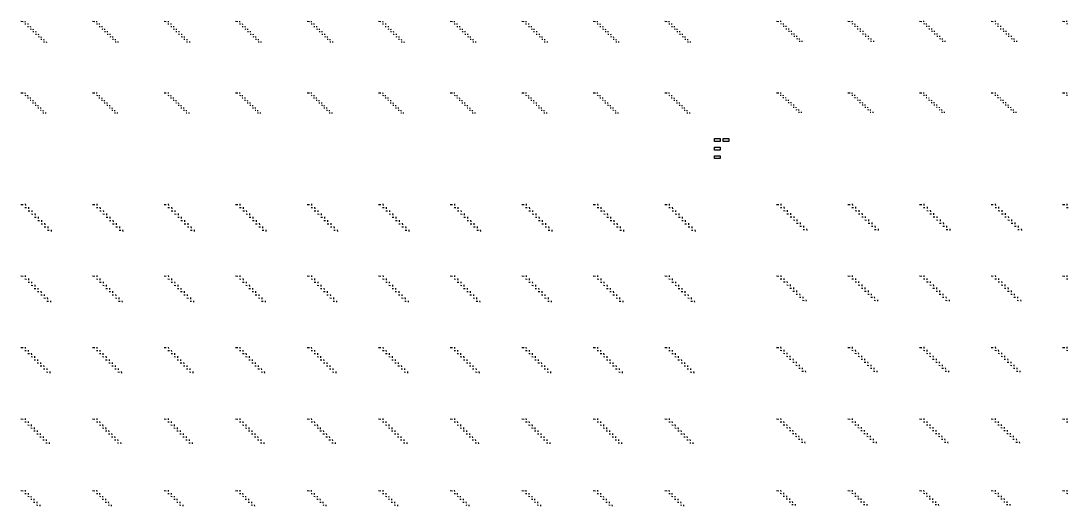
# Model space of a CAD drawing. Extents: x 0 to 300000, y 0 to 300000.
# Drawn here: x 76020 to 149205, y 150020 to 183925 of the extents above; entities that cross this region are included whole.
import ezdxf

# ---------------------------------------------------------------- set-up
doc = ezdxf.new("R2010")
doc.units = 0
doc.header["$MEASUREMENT"] = 0
doc.layers.get('0').update_dxf_attribs({"linetype": 'CONTINUOUS'})

msp = doc.modelspace()

# ---------------------------------------------------------------- linework, layer by layer
at = {"color": 7}
for p, q in [((76020, 183905), (76180, 183895)), ((76295, 183725), (76365, 183720)), ((76300, 183915), (76305, 183845)), ((76490, 183735), (76495, 183665)), ((81020, 183905), (81180, 183895)), ((81295, 183725), (81365, 183720)), ((81300, 183915), (81305, 183845)), ((81490, 183735), (81495, 183665)), ((86020, 183905), (86180, 183895)), ((86295, 183725), (86365, 183720)), ((86300, 183915), (86305, 183845)), ((86490, 183735), (86495, 183665)), ((91020, 183905), (91180, 183895)), ((91295, 183725), (91365, 183720)), ((91300, 183915), (91305, 183845)), ((91490, 183735), (91495, 183665)), ((96020, 183905), (96180, 183895)), ((96295, 183725), (96365, 183720)), ((96300, 183915), (96305, 183845)), ((96490, 183735), (96495, 183665)), ((101020, 183905), (101180, 183895)), ((101295, 183725), (101365, 183720)), ((101300, 183915), (101305, 183845)), ((101490, 183735), (101495, 183665)), ((106020, 183905), (106180, 183895)), ((106295, 183725), (106365, 183720)), ((106300, 183915), (106305, 183845)), ((106490, 183735), (106495, 183665)), ((111020, 183905), (111180, 183895)), ((111295, 183725), (111365, 183720)), ((111300, 183915), (111305, 183845)), ((111490, 183735), (111495, 183665)), ((116020, 183905), (116180, 183895)), ((116295, 183725), (116365, 183720)), ((116300, 183915), (116305, 183845)), ((116490, 183735), (116495, 183665)), ((121020, 183905), (121180, 183895)), ((121295, 183725), (121365, 183720)), ((121300, 183915), (121305, 183845)), ((121490, 183735), (121495, 183665)), ((128820, 183905), (128980, 183895)), ((129100, 183925), (129105, 183855)), ((129100, 183735), (129165, 183730)), ((129290, 183750), (129295, 183680)), ((133820, 183905), (133980, 183895)), ((134100, 183925), (134105, 183855)), ((134100, 183735), (134165, 183730)), ((134290, 183750), (134295, 183680)), ((138820, 183905), (138980, 183895)), ((139100, 183925), (139105, 183855)), ((139100, 183735), (139165, 183730)), ((139290, 183750), (139295, 183680)), ((143820, 183905), (143980, 183895)), ((144100, 183925), (144105, 183855)), ((144100, 183735), (144165, 183730)), ((144290, 183750), (144295, 183680)), ((148820, 183905), (148980, 183895)), ((149100, 183925), (149105, 183855)), ((149100, 183735), (149165, 183730)), ((76485, 183545), (76555, 183540)), ((76670, 183365), (76740, 183360)), ((76675, 183555), (76680, 183490)), ((76855, 183185), (76925, 183185)), ((76860, 183380), (76865, 183310)), ((77040, 183010), (77110, 183005)), ((77045, 183200), (77050, 183130)), ((77235, 183020), (77240, 182950)), ((81485, 183545), (81555, 183540)), ((81670, 183365), (81740, 183360)), ((81675, 183555), (81680, 183490)), ((81855, 183185), (81925, 183185)), ((81860, 183380), (81865, 183310)), ((82040, 183010), (82110, 183005)), ((82045, 183200), (82050, 183130)), ((82235, 183020), (82240, 182950)), ((86485, 183545), (86555, 183540)), ((86670, 183365), (86740, 183360)), ((86675, 183555), (86680, 183490)), ((86855, 183185), (86925, 183185)), ((86860, 183380), (86865, 183310)), ((87040, 183010), (87110, 183005)), ((87045, 183200), (87050, 183130)), ((87235, 183020), (87240, 182950)), ((91485, 183545), (91555, 183540)), ((91670, 183365), (91740, 183360)), ((91675, 183555), (91680, 183490)), ((91855, 183185), (91925, 183185)), ((91860, 183380), (91865, 183310)), ((92040, 183010), (92110, 183005)), ((92045, 183200), (92050, 183130)), ((92235, 183020), (92240, 182950)), ((96485, 183545), (96555, 183540)), ((96670, 183365), (96740, 183360)), ((96675, 183555), (96680, 183490)), ((96855, 183185), (96925, 183185)), ((96860, 183380), (96865, 183310)), ((97040, 183010), (97110, 183005)), ((97045, 183200), (97050, 183130)), ((97235, 183020), (97240, 182950)), ((101485, 183545), (101555, 183540)), ((101670, 183365), (101740, 183360)), ((101675, 183555), (101680, 183490)), ((101855, 183185), (101925, 183185)), ((101860, 183380), (101865, 183310)), ((102040, 183010), (102110, 183005)), ((102045, 183200), (102050, 183130)), ((102235, 183020), (102240, 182950)), ((106485, 183545), (106555, 183540)), ((106670, 183365), (106740, 183360)), ((106675, 183555), (106680, 183490)), ((106855, 183185), (106925, 183185)), ((106860, 183380), (106865, 183310)), ((107040, 183010), (107110, 183005)), ((107045, 183200), (107050, 183130)), ((107235, 183020), (107240, 182950)), ((111485, 183545), (111555, 183540)), ((111670, 183365), (111740, 183360)), ((111675, 183555), (111680, 183490)), ((111855, 183185), (111925, 183185)), ((111860, 183380), (111865, 183310)), ((112040, 183010), (112110, 183005)), ((112045, 183200), (112050, 183130)), ((112235, 183020), (112240, 182950)), ((116485, 183545), (116555, 183540)), ((116670, 183365), (116740, 183360)), ((116675, 183555), (116680, 183490)), ((116855, 183185), (116925, 183185)), ((116860, 183380), (116865, 183310)), ((117040, 183010), (117110, 183005)), ((117045, 183200), (117050, 183130)), ((117235, 183020), (117240, 182950)), ((121485, 183545), (121555, 183540)), ((121670, 183365), (121740, 183360)), ((121675, 183555), (121680, 183490)), ((121855, 183185), (121925, 183185)), ((121860, 183380), (121865, 183310)), ((122040, 183010), (122110, 183005)), ((122045, 183200), (122050, 183130)), ((122235, 183020), (122240, 182950)), ((129285, 183560), (129355, 183555)), ((129470, 183385), (129540, 183380)), ((129475, 183575), (129480, 183505)), ((129660, 183210), (129730, 183205)), ((129665, 183400), (129670, 183330)), ((129845, 183035), (129915, 183030)), ((129850, 183225), (129855, 183155)), ((130035, 183055), (130040, 182985)), ((134285, 183560), (134355, 183555)), ((134470, 183385), (134540, 183380)), ((134475, 183575), (134480, 183505)), ((134660, 183210), (134730, 183205)), ((134665, 183400), (134670, 183330)), ((134845, 183035), (134915, 183030)), ((134850, 183225), (134855, 183155)), ((135035, 183055), (135040, 182985)), ((139285, 183560), (139355, 183555)), ((139470, 183385), (139540, 183380)), ((139475, 183575), (139480, 183505)), ((139660, 183210), (139730, 183205)), ((139665, 183400), (139670, 183330)), ((139845, 183035), (139915, 183030)), ((139850, 183225), (139855, 183155)), ((140035, 183055), (140040, 182985)), ((144285, 183560), (144355, 183555)), ((144470, 183385), (144540, 183380)), ((144475, 183575), (144480, 183505)), ((144660, 183210), (144730, 183205)), ((144665, 183400), (144670, 183330)), ((144845, 183035), (144915, 183030)), ((144850, 183225), (144855, 183155)), ((145035, 183055), (145040, 182985)), ((77230, 182830), (77300, 182825)), ((77415, 182650), (77485, 182645)), ((77420, 182840), (77425, 182770)), ((77600, 182470), (77670, 182465)), ((77605, 182660), (77610, 182590)), ((77790, 182480), (77795, 182410)), ((82230, 182830), (82300, 182825)), ((82415, 182650), (82485, 182645)), ((82420, 182840), (82425, 182770)), ((82600, 182470), (82670, 182465)), ((82605, 182660), (82610, 182590)), ((82790, 182480), (82795, 182410)), ((87230, 182830), (87300, 182825)), ((87415, 182650), (87485, 182645)), ((87420, 182840), (87425, 182770)), ((87600, 182470), (87670, 182465)), ((87605, 182660), (87610, 182590)), ((87790, 182480), (87795, 182410)), ((92230, 182830), (92300, 182825)), ((92415, 182650), (92485, 182645)), ((92420, 182840), (92425, 182770)), ((92600, 182470), (92670, 182465)), ((92605, 182660), (92610, 182590)), ((92790, 182480), (92795, 182410)), ((97230, 182830), (97300, 182825)), ((97415, 182650), (97485, 182645)), ((97420, 182840), (97425, 182770)), ((97600, 182470), (97670, 182465)), ((97605, 182660), (97610, 182590)), ((97790, 182480), (97795, 182410)), ((102230, 182830), (102300, 182825)), ((102415, 182650), (102485, 182645)), ((102420, 182840), (102425, 182770)), ((102600, 182470), (102670, 182465)), ((102605, 182660), (102610, 182590)), ((102790, 182480), (102795, 182410)), ((107230, 182830), (107300, 182825)), ((107415, 182650), (107485, 182645)), ((107420, 182840), (107425, 182770)), ((107600, 182470), (107670, 182465)), ((107605, 182660), (107610, 182590)), ((107790, 182480), (107795, 182410)), ((112230, 182830), (112300, 182825)), ((112415, 182650), (112485, 182645)), ((112420, 182840), (112425, 182770)), ((112600, 182470), (112670, 182465)), ((112605, 182660), (112610, 182590)), ((112790, 182480), (112795, 182410)), ((117230, 182830), (117300, 182825)), ((117415, 182650), (117485, 182645)), ((117420, 182840), (117425, 182770)), ((117600, 182470), (117670, 182465)), ((117605, 182660), (117610, 182590)), ((117790, 182480), (117795, 182410)), ((122230, 182830), (122300, 182825)), ((122415, 182650), (122485, 182645)), ((122420, 182840), (122425, 182770)), ((122600, 182470), (122670, 182465)), ((122605, 182660), (122610, 182590)), ((122790, 182480), (122795, 182410)), ((130030, 182865), (130100, 182860)), ((130220, 182690), (130290, 182685)), ((130225, 182880), (130230, 182810)), ((130405, 182515), (130475, 182510)), ((130410, 182705), (130415, 182635)), ((130600, 182530), (130600, 182460)), ((135030, 182865), (135100, 182860)), ((135220, 182690), (135290, 182685)), ((135225, 182880), (135230, 182810)), ((135405, 182515), (135475, 182510)), ((135410, 182705), (135415, 182635)), ((135600, 182530), (135600, 182460)), ((140030, 182865), (140100, 182860)), ((140220, 182690), (140290, 182685)), ((140225, 182880), (140230, 182810)), ((140405, 182515), (140475, 182510)), ((140410, 182705), (140415, 182635)), ((140600, 182530), (140600, 182460)), ((145030, 182865), (145100, 182860)), ((145220, 182690), (145290, 182685)), ((145225, 182880), (145230, 182810)), ((145405, 182515), (145475, 182510)), ((145410, 182705), (145415, 182635)), ((145600, 182530), (145600, 182460)), ((76020, 178905), (76180, 178895)), ((76295, 178730), (76360, 178725)), ((76300, 178915), (76305, 178850)), ((76480, 178740), (76485, 178675)), ((81020, 178905), (81180, 178895)), ((81295, 178730), (81360, 178725)), ((81300, 178915), (81305, 178850)), ((81480, 178740), (81485, 178675)), ((86020, 178905), (86180, 178895)), ((86295, 178730), (86360, 178725)), ((86300, 178915), (86305, 178850)), ((86480, 178740), (86485, 178675)), ((91020, 178905), (91180, 178895)), ((91295, 178730), (91360, 178725)), ((91300, 178915), (91305, 178850)), ((91480, 178740), (91485, 178675)), ((96020, 178905), (96180, 178895)), ((96295, 178730), (96360, 178725)), ((96300, 178915), (96305, 178850)), ((96480, 178740), (96485, 178675)), ((101020, 178905), (101180, 178895)), ((101295, 178730), (101360, 178725)), ((101300, 178915), (101305, 178850)), ((101480, 178740), (101485, 178675)), ((106020, 178905), (106180, 178895)), ((106295, 178730), (106360, 178725)), ((106300, 178915), (106305, 178850)), ((106480, 178740), (106485, 178675)), ((111020, 178905), (111180, 178895)), ((111295, 178730), (111360, 178725)), ((111300, 178915), (111305, 178850)), ((111480, 178740), (111485, 178675)), ((116020, 178905), (116180, 178895)), ((116295, 178730), (116360, 178725)), ((116300, 178915), (116305, 178850)), ((116480, 178740), (116485, 178675)), ((121020, 178905), (121180, 178895)), ((121295, 178730), (121360, 178725)), ((121300, 178915), (121305, 178850)), ((121480, 178740), (121485, 178675)), ((128820, 178905), (128980, 178895)), ((129095, 178740), (129160, 178735)), ((129100, 178920), (129105, 178855)), ((129280, 178755), (129285, 178690)), ((129460, 178585), (129465, 178520)), ((133820, 178905), (133980, 178895)), ((134095, 178740), (134160, 178735)), ((134100, 178920), (134105, 178855)), ((134280, 178755), (134285, 178690)), ((134460, 178585), (134465, 178520)), ((138820, 178905), (138980, 178895)), ((139095, 178740), (139160, 178735)), ((139100, 178920), (139105, 178855)), ((139280, 178755), (139285, 178690)), ((139460, 178585), (139465, 178520)), ((143820, 178905), (143980, 178895)), ((144095, 178740), (144160, 178735)), ((144100, 178920), (144105, 178855)), ((144280, 178755), (144285, 178690)), ((144460, 178585), (144465, 178520)), ((148820, 178905), (148980, 178895)), ((149095, 178740), (149160, 178735)), ((149100, 178920), (149105, 178855)), ((76475, 178560), (76540, 178555)), ((76655, 178385), (76720, 178380)), ((76660, 178565), (76665, 178500)), ((76835, 178210), (76900, 178205)), ((76840, 178390), (76845, 178325)), ((77020, 178220), (77025, 178155)), ((77020, 178035), (77085, 178030)), ((77200, 178045), (77205, 177980)), ((77200, 177860), (77265, 177855)), ((77380, 177870), (77385, 177805)), ((81475, 178560), (81540, 178555)), ((81655, 178385), (81720, 178380)), ((81660, 178565), (81665, 178500)), ((81835, 178210), (81900, 178205)), ((81840, 178390), (81845, 178325)), ((82020, 178220), (82025, 178155)), ((82020, 178035), (82085, 178030)), ((82200, 178045), (82205, 177980)), ((82200, 177860), (82265, 177855)), ((82380, 177870), (82385, 177805)), ((86475, 178560), (86540, 178555)), ((86655, 178385), (86720, 178380)), ((86660, 178565), (86665, 178500)), ((86835, 178210), (86900, 178205)), ((86840, 178390), (86845, 178325)), ((87020, 178220), (87025, 178155)), ((87020, 178035), (87085, 178030)), ((87200, 178045), (87205, 177980)), ((87200, 177860), (87265, 177855)), ((87380, 177870), (87385, 177805)), ((91475, 178560), (91540, 178555)), ((91655, 178385), (91720, 178380)), ((91660, 178565), (91665, 178500)), ((91835, 178210), (91900, 178205)), ((91840, 178390), (91845, 178325)), ((92020, 178220), (92025, 178155)), ((92020, 178035), (92085, 178030)), ((92200, 178045), (92205, 177980)), ((92200, 177860), (92265, 177855)), ((92380, 177870), (92385, 177805)), ((96475, 178560), (96540, 178555)), ((96655, 178385), (96720, 178380)), ((96660, 178565), (96665, 178500)), ((96835, 178210), (96900, 178205)), ((96840, 178390), (96845, 178325)), ((97020, 178220), (97025, 178155)), ((97020, 178035), (97085, 178030)), ((97200, 178045), (97205, 177980)), ((97200, 177860), (97265, 177855)), ((97380, 177870), (97385, 177805)), ((101475, 178560), (101540, 178555)), ((101655, 178385), (101720, 178380)), ((101660, 178565), (101665, 178500)), ((101835, 178210), (101900, 178205)), ((101840, 178390), (101845, 178325)), ((102020, 178220), (102025, 178155)), ((102020, 178035), (102085, 178030)), ((102200, 178045), (102205, 177980)), ((102200, 177860), (102265, 177855)), ((102380, 177870), (102385, 177805)), ((106475, 178560), (106540, 178555)), ((106655, 178385), (106720, 178380)), ((106660, 178565), (106665, 178500)), ((106835, 178210), (106900, 178205)), ((106840, 178390), (106845, 178325)), ((107020, 178220), (107025, 178155)), ((107020, 178035), (107085, 178030)), ((107200, 178045), (107205, 177980)), ((107200, 177860), (107265, 177855)), ((107380, 177870), (107385, 177805)), ((111475, 178560), (111540, 178555)), ((111655, 178385), (111720, 178380)), ((111660, 178565), (111665, 178500)), ((111835, 178210), (111900, 178205)), ((111840, 178390), (111845, 178325)), ((112020, 178220), (112025, 178155)), ((112020, 178035), (112085, 178030)), ((112200, 178045), (112205, 177980)), ((112200, 177860), (112265, 177855)), ((112380, 177870), (112385, 177805)), ((116475, 178560), (116540, 178555)), ((116655, 178385), (116720, 178380)), ((116660, 178565), (116665, 178500)), ((116835, 178210), (116900, 178205)), ((116840, 178390), (116845, 178325)), ((117020, 178220), (117025, 178155)), ((117020, 178035), (117085, 178030)), ((117200, 178045), (117205, 177980)), ((117200, 177860), (117265, 177855)), ((117380, 177870), (117385, 177805)), ((121475, 178560), (121540, 178555)), ((121655, 178385), (121720, 178380)), ((121660, 178565), (121665, 178500)), ((121835, 178210), (121900, 178205)), ((121840, 178390), (121845, 178325)), ((122020, 178220), (122025, 178155)), ((122020, 178035), (122085, 178030)), ((122200, 178045), (122205, 177980)), ((122200, 177860), (122265, 177855)), ((122380, 177870), (122385, 177805)), ((129280, 178570), (129345, 178565)), ((129460, 178400), (129525, 178395)), ((129640, 178230), (129705, 178230)), ((129645, 178415), (129650, 178350)), ((129820, 178065), (129885, 178060)), ((129825, 178245), (129830, 178180)), ((130000, 177895), (130065, 177890)), ((130005, 178080), (130010, 178015)), ((130185, 177910), (130190, 177845)), ((134280, 178570), (134345, 178565)), ((134460, 178400), (134525, 178395)), ((134640, 178230), (134705, 178230)), ((134645, 178415), (134650, 178350)), ((134820, 178065), (134885, 178060)), ((134825, 178245), (134830, 178180)), ((135000, 177895), (135065, 177890)), ((135005, 178080), (135010, 178015)), ((135185, 177910), (135190, 177845)), ((139280, 178570), (139345, 178565)), ((139460, 178400), (139525, 178395)), ((139640, 178230), (139705, 178230)), ((139645, 178415), (139650, 178350)), ((139820, 178065), (139885, 178060)), ((139825, 178245), (139830, 178180)), ((140000, 177895), (140065, 177890)), ((140005, 178080), (140010, 178015)), ((140185, 177910), (140190, 177845)), ((144280, 178570), (144345, 178565)), ((144460, 178400), (144525, 178395)), ((144640, 178230), (144705, 178230)), ((144645, 178415), (144650, 178350)), ((144820, 178065), (144885, 178060)), ((144825, 178245), (144830, 178180)), ((145000, 177895), (145065, 177890)), ((145005, 178080), (145010, 178015)), ((145185, 177910), (145190, 177845)), ((77380, 177685), (77445, 177680)), ((77560, 177695), (77565, 177630)), ((77560, 177510), (77625, 177510)), ((77745, 177520), (77745, 177455)), ((82380, 177685), (82445, 177680)), ((82560, 177695), (82565, 177630)), ((82560, 177510), (82625, 177510)), ((82745, 177520), (82745, 177455)), ((87380, 177685), (87445, 177680)), ((87560, 177695), (87565, 177630)), ((87560, 177510), (87625, 177510)), ((87745, 177520), (87745, 177455)), ((92380, 177685), (92445, 177680)), ((92560, 177695), (92565, 177630)), ((92560, 177510), (92625, 177510)), ((92745, 177520), (92745, 177455)), ((97380, 177685), (97445, 177680)), ((97560, 177695), (97565, 177630)), ((97560, 177510), (97625, 177510)), ((97745, 177520), (97745, 177455)), ((102380, 177685), (102445, 177680)), ((102560, 177695), (102565, 177630)), ((102560, 177510), (102625, 177510)), ((102745, 177520), (102745, 177455)), ((107380, 177685), (107445, 177680)), ((107560, 177695), (107565, 177630)), ((107560, 177510), (107625, 177510)), ((107745, 177520), (107745, 177455)), ((112380, 177685), (112445, 177680)), ((112560, 177695), (112565, 177630)), ((112560, 177510), (112625, 177510)), ((112745, 177520), (112745, 177455)), ((117380, 177685), (117445, 177680)), ((117560, 177695), (117565, 177630)), ((117560, 177510), (117625, 177510)), ((117745, 177520), (117745, 177455)), ((122380, 177685), (122445, 177680)), ((122560, 177695), (122565, 177630)), ((122560, 177510), (122625, 177510)), ((122745, 177520), (122745, 177455)), ((130185, 177725), (130250, 177720)), ((130365, 177740), (130370, 177675)), ((130365, 177555), (130430, 177555)), ((130550, 177570), (130555, 177505)), ((135185, 177725), (135250, 177720)), ((135365, 177740), (135370, 177675)), ((135365, 177555), (135430, 177555)), ((135550, 177570), (135555, 177505)), ((140185, 177725), (140250, 177720)), ((140365, 177740), (140370, 177675)), ((140365, 177555), (140430, 177555)), ((140550, 177570), (140555, 177505)), ((145185, 177725), (145250, 177720)), ((145365, 177740), (145370, 177675)), ((145365, 177555), (145430, 177555)), ((145550, 177570), (145555, 177505)), ((76020, 171105), (76180, 171095)), ((76295, 170885), (76405, 170880)), ((76320, 171135), (76330, 171025)), ((76525, 170660), (76635, 170655)), ((76545, 170910), (76555, 170800)), ((76770, 170685), (76780, 170575)), ((81020, 171105), (81180, 171095)), ((81295, 170885), (81405, 170880)), ((81320, 171135), (81330, 171025)), ((81525, 170660), (81635, 170655)), ((81545, 170910), (81555, 170800)), ((81770, 170685), (81780, 170575)), ((86020, 171105), (86180, 171095)), ((86295, 170885), (86405, 170880)), ((86320, 171135), (86330, 171025)), ((86525, 170660), (86635, 170655)), ((86545, 170910), (86555, 170800)), ((86770, 170685), (86780, 170575)), ((91020, 171105), (91180, 171095)), ((91295, 170885), (91405, 170880)), ((91320, 171135), (91330, 171025)), ((91525, 170660), (91635, 170655)), ((91545, 170910), (91555, 170800)), ((91770, 170685), (91780, 170575)), ((96020, 171105), (96180, 171095)), ((96295, 170885), (96405, 170880)), ((96320, 171135), (96330, 171025)), ((96525, 170660), (96635, 170655)), ((96545, 170910), (96555, 170800)), ((96770, 170685), (96780, 170575)), ((101020, 171105), (101180, 171095)), ((101295, 170885), (101405, 170880)), ((101320, 171135), (101330, 171025)), ((101525, 170660), (101635, 170655)), ((101545, 170910), (101555, 170800)), ((101770, 170685), (101780, 170575)), ((106020, 171105), (106180, 171095)), ((106295, 170885), (106405, 170880)), ((106320, 171135), (106330, 171025)), ((106525, 170660), (106635, 170655)), ((106545, 170910), (106555, 170800)), ((106770, 170685), (106780, 170575)), ((111020, 171105), (111180, 171095)), ((111295, 170885), (111405, 170880)), ((111320, 171135), (111330, 171025)), ((111525, 170660), (111635, 170655)), ((111545, 170910), (111555, 170800)), ((111770, 170685), (111780, 170575)), ((116020, 171105), (116180, 171095)), ((116295, 170885), (116405, 170880)), ((116320, 171135), (116330, 171025)), ((116525, 170660), (116635, 170655)), ((116545, 170910), (116555, 170800)), ((116770, 170685), (116780, 170575)), ((121020, 171105), (121180, 171095)), ((121295, 170885), (121405, 170880)), ((121320, 171135), (121330, 171025)), ((121525, 170660), (121635, 170655)), ((121545, 170910), (121555, 170800)), ((121770, 170685), (121780, 170575)), ((128820, 171105), (128980, 171095)), ((129100, 170895), (129205, 170885)), ((129120, 171145), (129130, 171035)), ((129325, 170675), (129435, 170665)), ((129350, 170925), (129355, 170815)), ((129575, 170705), (129580, 170595)), ((133820, 171105), (133980, 171095)), ((134100, 170895), (134205, 170885)), ((134120, 171145), (134130, 171035)), ((134325, 170675), (134435, 170665)), ((134350, 170925), (134355, 170815)), ((134575, 170705), (134580, 170595)), ((138820, 171105), (138980, 171095)), ((139100, 170895), (139205, 170885)), ((139120, 171145), (139130, 171035)), ((139325, 170675), (139435, 170665)), ((139350, 170925), (139355, 170815)), ((139575, 170705), (139580, 170595)), ((143820, 171105), (143980, 171095)), ((144100, 170895), (144205, 170885)), ((144120, 171145), (144130, 171035)), ((144325, 170675), (144435, 170665)), ((144350, 170925), (144355, 170815)), ((144575, 170705), (144580, 170595)), ((148820, 171105), (148980, 171095)), ((149100, 170895), (149205, 170885)), ((149120, 171145), (149130, 171035)), ((76750, 170435), (76860, 170425)), ((76975, 170210), (77085, 170200)), ((77000, 170460), (77005, 170350)), ((77200, 169985), (77310, 169975)), ((77225, 170230), (77230, 170120)), ((77450, 170005), (77455, 169895)), ((81750, 170435), (81860, 170425)), ((81975, 170210), (82085, 170200)), ((82000, 170460), (82005, 170350)), ((82200, 169985), (82310, 169975)), ((82225, 170230), (82230, 170120)), ((82450, 170005), (82455, 169895)), ((86750, 170435), (86860, 170425)), ((86975, 170210), (87085, 170200)), ((87000, 170460), (87005, 170350)), ((87200, 169985), (87310, 169975)), ((87225, 170230), (87230, 170120)), ((87450, 170005), (87455, 169895)), ((91750, 170435), (91860, 170425)), ((91975, 170210), (92085, 170200)), ((92000, 170460), (92005, 170350)), ((92200, 169985), (92310, 169975)), ((92225, 170230), (92230, 170120)), ((92450, 170005), (92455, 169895)), ((96750, 170435), (96860, 170425)), ((96975, 170210), (97085, 170200)), ((97000, 170460), (97005, 170350)), ((97200, 169985), (97310, 169975)), ((97225, 170230), (97230, 170120)), ((97450, 170005), (97455, 169895)), ((101750, 170435), (101860, 170425)), ((101975, 170210), (102085, 170200)), ((102000, 170460), (102005, 170350)), ((102200, 169985), (102310, 169975)), ((102225, 170230), (102230, 170120)), ((102450, 170005), (102455, 169895)), ((106750, 170435), (106860, 170425)), ((106975, 170210), (107085, 170200)), ((107000, 170460), (107005, 170350)), ((107200, 169985), (107310, 169975)), ((107225, 170230), (107230, 170120)), ((107450, 170005), (107455, 169895)), ((111750, 170435), (111860, 170425)), ((111975, 170210), (112085, 170200)), ((112000, 170460), (112005, 170350)), ((112200, 169985), (112310, 169975)), ((112225, 170230), (112230, 170120)), ((112450, 170005), (112455, 169895)), ((116750, 170435), (116860, 170425)), ((116975, 170210), (117085, 170200)), ((117000, 170460), (117005, 170350)), ((117200, 169985), (117310, 169975)), ((117225, 170230), (117230, 170120)), ((117450, 170005), (117455, 169895)), ((121750, 170435), (121860, 170425)), ((121975, 170210), (122085, 170200)), ((122000, 170460), (122005, 170350)), ((122200, 169985), (122310, 169975)), ((122225, 170230), (122230, 170120)), ((122450, 170005), (122455, 169895)), ((129550, 170455), (129660, 170450)), ((129780, 170235), (129890, 170230)), ((129800, 170485), (129810, 170375)), ((130005, 170020), (130115, 170010)), ((130030, 170265), (130035, 170160)), ((130230, 169800), (130340, 169790)), ((130255, 170050), (130260, 169940)), ((130480, 169830), (130490, 169720)), ((134550, 170455), (134660, 170450)), ((134780, 170235), (134890, 170230)), ((134800, 170485), (134810, 170375)), ((135005, 170020), (135115, 170010)), ((135030, 170265), (135035, 170160)), ((135230, 169800), (135340, 169790)), ((135255, 170050), (135260, 169940)), ((135480, 169830), (135490, 169720)), ((139550, 170455), (139660, 170450)), ((139780, 170235), (139890, 170230)), ((139800, 170485), (139810, 170375)), ((140005, 170020), (140115, 170010)), ((140030, 170265), (140035, 170160)), ((140230, 169800), (140340, 169790)), ((140255, 170050), (140260, 169940)), ((140480, 169830), (140490, 169720)), ((144550, 170455), (144660, 170450)), ((144780, 170235), (144890, 170230)), ((144800, 170485), (144810, 170375)), ((145005, 170020), (145115, 170010)), ((145030, 170265), (145035, 170160)), ((145230, 169800), (145340, 169790)), ((145255, 170050), (145260, 169940)), ((145480, 169830), (145490, 169720)), ((77425, 169755), (77535, 169750)), ((77650, 169530), (77760, 169525)), ((77675, 169780), (77685, 169670)), ((77880, 169305), (77990, 169295)), ((77900, 169555), (77910, 169445)), ((78125, 169330), (78135, 169220)), ((82425, 169755), (82535, 169750)), ((82650, 169530), (82760, 169525)), ((82675, 169780), (82685, 169670)), ((82880, 169305), (82990, 169295)), ((82900, 169555), (82910, 169445)), ((83125, 169330), (83135, 169220)), ((87425, 169755), (87535, 169750)), ((87650, 169530), (87760, 169525)), ((87675, 169780), (87685, 169670)), ((87880, 169305), (87990, 169295)), ((87900, 169555), (87910, 169445)), ((88125, 169330), (88135, 169220)), ((92425, 169755), (92535, 169750)), ((92650, 169530), (92760, 169525)), ((92675, 169780), (92685, 169670)), ((92880, 169305), (92990, 169295)), ((92900, 169555), (92910, 169445)), ((93125, 169330), (93135, 169220)), ((97425, 169755), (97535, 169750)), ((97650, 169530), (97760, 169525)), ((97675, 169780), (97685, 169670)), ((97880, 169305), (97990, 169295)), ((97900, 169555), (97910, 169445)), ((98125, 169330), (98135, 169220)), ((102425, 169755), (102535, 169750)), ((102650, 169530), (102760, 169525)), ((102675, 169780), (102685, 169670)), ((102880, 169305), (102990, 169295)), ((102900, 169555), (102910, 169445)), ((103125, 169330), (103135, 169220)), ((107425, 169755), (107535, 169750)), ((107650, 169530), (107760, 169525)), ((107675, 169780), (107685, 169670)), ((107880, 169305), (107990, 169295)), ((107900, 169555), (107910, 169445)), ((108125, 169330), (108135, 169220)), ((112425, 169755), (112535, 169750)), ((112650, 169530), (112760, 169525)), ((112675, 169780), (112685, 169670)), ((112880, 169305), (112990, 169295)), ((112900, 169555), (112910, 169445)), ((113125, 169330), (113135, 169220)), ((117425, 169755), (117535, 169750)), ((117650, 169530), (117760, 169525)), ((117675, 169780), (117685, 169670)), ((117880, 169305), (117990, 169295)), ((117900, 169555), (117910, 169445)), ((118125, 169330), (118135, 169220)), ((122425, 169755), (122535, 169750)), ((122650, 169530), (122760, 169525)), ((122675, 169780), (122685, 169670)), ((122880, 169305), (122990, 169295)), ((122900, 169555), (122910, 169445)), ((123125, 169330), (123135, 169220)), ((130460, 169580), (130570, 169575)), ((130685, 169360), (130795, 169355)), ((130710, 169610), (130715, 169500)), ((130935, 169390), (130940, 169280)), ((135460, 169580), (135570, 169575)), ((135685, 169360), (135795, 169355)), ((135710, 169610), (135715, 169500)), ((135935, 169390), (135940, 169280)), ((140460, 169580), (140570, 169575)), ((140685, 169360), (140795, 169355)), ((140710, 169610), (140715, 169500)), ((140935, 169390), (140940, 169280)), ((145460, 169580), (145570, 169575)), ((145685, 169360), (145795, 169355)), ((145710, 169610), (145715, 169500)), ((145935, 169390), (145940, 169280)), ((76320, 166135), (76325, 166030)), ((81320, 166135), (81325, 166030)), ((86320, 166135), (86325, 166030)), ((91320, 166135), (91325, 166030)), ((96320, 166135), (96325, 166030)), ((101320, 166135), (101325, 166030)), ((106320, 166135), (106325, 166030)), ((111320, 166135), (111325, 166030)), ((116320, 166135), (116325, 166030)), ((121320, 166135), (121325, 166030)), ((129120, 166140), (129125, 166035)), ((134120, 166140), (134125, 166035)), ((139120, 166140), (139125, 166035)), ((144120, 166140), (144125, 166035)), ((149120, 166140), (149125, 166035)), ((76020, 166105), (76180, 166095)), ((76295, 165890), (76400, 165885)), ((76515, 165670), (76620, 165665)), ((76540, 165915), (76545, 165810)), ((76735, 165450), (76840, 165445)), ((76760, 165690), (76765, 165590)), ((76980, 165470), (76985, 165370)), ((81020, 166105), (81180, 166095)), ((81295, 165890), (81400, 165885)), ((81515, 165670), (81620, 165665)), ((81540, 165915), (81545, 165810)), ((81735, 165450), (81840, 165445)), ((81760, 165690), (81765, 165590)), ((81980, 165470), (81985, 165370)), ((86020, 166105), (86180, 166095)), ((86295, 165890), (86400, 165885)), ((86515, 165670), (86620, 165665)), ((86540, 165915), (86545, 165810)), ((86735, 165450), (86840, 165445)), ((86760, 165690), (86765, 165590)), ((86980, 165470), (86985, 165370)), ((91020, 166105), (91180, 166095)), ((91295, 165890), (91400, 165885)), ((91515, 165670), (91620, 165665)), ((91540, 165915), (91545, 165810)), ((91735, 165450), (91840, 165445)), ((91760, 165690), (91765, 165590)), ((91980, 165470), (91985, 165370)), ((96020, 166105), (96180, 166095)), ((96295, 165890), (96400, 165885)), ((96515, 165670), (96620, 165665)), ((96540, 165915), (96545, 165810)), ((96735, 165450), (96840, 165445)), ((96760, 165690), (96765, 165590)), ((96980, 165470), (96985, 165370)), ((101020, 166105), (101180, 166095)), ((101295, 165890), (101400, 165885)), ((101515, 165670), (101620, 165665)), ((101540, 165915), (101545, 165810)), ((101735, 165450), (101840, 165445)), ((101760, 165690), (101765, 165590)), ((101980, 165470), (101985, 165370)), ((106020, 166105), (106180, 166095)), ((106295, 165890), (106400, 165885)), ((106515, 165670), (106620, 165665)), ((106540, 165915), (106545, 165810)), ((106735, 165450), (106840, 165445)), ((106760, 165690), (106765, 165590)), ((106980, 165470), (106985, 165370)), ((111020, 166105), (111180, 166095)), ((111295, 165890), (111400, 165885)), ((111515, 165670), (111620, 165665)), ((111540, 165915), (111545, 165810)), ((111735, 165450), (111840, 165445)), ((111760, 165690), (111765, 165590)), ((111980, 165470), (111985, 165370)), ((116020, 166105), (116180, 166095)), ((116295, 165890), (116400, 165885)), ((116515, 165670), (116620, 165665)), ((116540, 165915), (116545, 165810)), ((116735, 165450), (116840, 165445)), ((116760, 165690), (116765, 165590)), ((116980, 165470), (116985, 165370)), ((121020, 166105), (121180, 166095)), ((121295, 165890), (121400, 165885)), ((121515, 165670), (121620, 165665)), ((121540, 165915), (121545, 165810)), ((121735, 165450), (121840, 165445)), ((121760, 165690), (121765, 165590)), ((121980, 165470), (121985, 165370)), ((128820, 166105), (128980, 166095)), ((129095, 165900), (129200, 165890)), ((129320, 165685), (129425, 165680)), ((129340, 165925), (129345, 165820)), ((129540, 165470), (129645, 165465)), ((129560, 165715), (129570, 165610)), ((129780, 165500), (129790, 165395)), ((133820, 166105), (133980, 166095)), ((134095, 165900), (134200, 165890)), ((134320, 165685), (134425, 165680)), ((134340, 165925), (134345, 165820)), ((134540, 165470), (134645, 165465)), ((134560, 165715), (134570, 165610)), ((134780, 165500), (134790, 165395)), ((138820, 166105), (138980, 166095)), ((139095, 165900), (139200, 165890)), ((139320, 165685), (139425, 165680)), ((139340, 165925), (139345, 165820)), ((139540, 165470), (139645, 165465)), ((139560, 165715), (139570, 165610)), ((139780, 165500), (139790, 165395)), ((143820, 166105), (143980, 166095)), ((144095, 165900), (144200, 165890)), ((144320, 165685), (144425, 165680)), ((144340, 165925), (144345, 165820)), ((144540, 165470), (144645, 165465)), ((144560, 165715), (144570, 165610)), ((144780, 165500), (144790, 165395)), ((148820, 166105), (148980, 166095)), ((149095, 165900), (149200, 165890)), ((76955, 165230), (77060, 165225)), ((77175, 165010), (77280, 165005)), ((77200, 165250), (77205, 165145)), ((77400, 164790), (77500, 164785)), ((77420, 165030), (77425, 164925)), ((77640, 164810), (77645, 164705)), ((81955, 165230), (82060, 165225)), ((82175, 165010), (82280, 165005)), ((82200, 165250), (82205, 165145)), ((82400, 164790), (82500, 164785)), ((82420, 165030), (82425, 164925)), ((82640, 164810), (82645, 164705)), ((86955, 165230), (87060, 165225)), ((87175, 165010), (87280, 165005)), ((87200, 165250), (87205, 165145)), ((87400, 164790), (87500, 164785)), ((87420, 165030), (87425, 164925)), ((87640, 164810), (87645, 164705)), ((91955, 165230), (92060, 165225)), ((92175, 165010), (92280, 165005)), ((92200, 165250), (92205, 165145)), ((92400, 164790), (92500, 164785)), ((92420, 165030), (92425, 164925)), ((92640, 164810), (92645, 164705)), ((96955, 165230), (97060, 165225)), ((97175, 165010), (97280, 165005)), ((97200, 165250), (97205, 165145)), ((97400, 164790), (97500, 164785)), ((97420, 165030), (97425, 164925)), ((97640, 164810), (97645, 164705)), ((101955, 165230), (102060, 165225)), ((102175, 165010), (102280, 165005)), ((102200, 165250), (102205, 165145)), ((102400, 164790), (102500, 164785)), ((102420, 165030), (102425, 164925)), ((102640, 164810), (102645, 164705)), ((106955, 165230), (107060, 165225)), ((107175, 165010), (107280, 165005)), ((107200, 165250), (107205, 165145)), ((107400, 164790), (107500, 164785)), ((107420, 165030), (107425, 164925)), ((107640, 164810), (107645, 164705)), ((111955, 165230), (112060, 165225)), ((112175, 165010), (112280, 165005)), ((112200, 165250), (112205, 165145)), ((112400, 164790), (112500, 164785)), ((112420, 165030), (112425, 164925)), ((112640, 164810), (112645, 164705)), ((116955, 165230), (117060, 165225)), ((117175, 165010), (117280, 165005)), ((117200, 165250), (117205, 165145)), ((117400, 164790), (117500, 164785)), ((117420, 165030), (117425, 164925)), ((117640, 164810), (117645, 164705)), ((121955, 165230), (122060, 165225)), ((122175, 165010), (122280, 165005)), ((122200, 165250), (122205, 165145)), ((122400, 164790), (122500, 164785)), ((122420, 165030), (122425, 164925)), ((122640, 164810), (122645, 164705)), ((129760, 165260), (129865, 165250)), ((129980, 165045), (130085, 165040)), ((130005, 165285), (130010, 165180)), ((130200, 164830), (130305, 164825)), ((130225, 165075), (130230, 164970)), ((130445, 164860), (130450, 164755)), ((134760, 165260), (134865, 165250)), ((134980, 165045), (135085, 165040)), ((135005, 165285), (135010, 165180)), ((135200, 164830), (135305, 164825)), ((135225, 165075), (135230, 164970)), ((135445, 164860), (135450, 164755)), ((139760, 165260), (139865, 165250)), ((139980, 165045), (140085, 165040)), ((140005, 165285), (140010, 165180)), ((140200, 164830), (140305, 164825)), ((140225, 165075), (140230, 164970)), ((140445, 164860), (140450, 164755)), ((144760, 165260), (144865, 165250)), ((144980, 165045), (145085, 165040)), ((145005, 165285), (145010, 165180)), ((145200, 164830), (145305, 164825)), ((145225, 165075), (145230, 164970)), ((145445, 164860), (145450, 164755)), ((77620, 164570), (77725, 164560)), ((77840, 164350), (77945, 164340)), ((77860, 164590), (77865, 164485)), ((78080, 164370), (78085, 164265)), ((82620, 164570), (82725, 164560)), ((82840, 164350), (82945, 164340)), ((82860, 164590), (82865, 164485)), ((83080, 164370), (83085, 164265)), ((87620, 164570), (87725, 164560)), ((87840, 164350), (87945, 164340)), ((87860, 164590), (87865, 164485)), ((88080, 164370), (88085, 164265)), ((92620, 164570), (92725, 164560)), ((92840, 164350), (92945, 164340)), ((92860, 164590), (92865, 164485)), ((93080, 164370), (93085, 164265)), ((97620, 164570), (97725, 164560)), ((97840, 164350), (97945, 164340)), ((97860, 164590), (97865, 164485)), ((98080, 164370), (98085, 164265)), ((102620, 164570), (102725, 164560)), ((102840, 164350), (102945, 164340)), ((102860, 164590), (102865, 164485)), ((103080, 164370), (103085, 164265)), ((107620, 164570), (107725, 164560)), ((107840, 164350), (107945, 164340)), ((107860, 164590), (107865, 164485)), ((108080, 164370), (108085, 164265)), ((112620, 164570), (112725, 164560)), ((112840, 164350), (112945, 164340)), ((112860, 164590), (112865, 164485)), ((113080, 164370), (113085, 164265)), ((117620, 164570), (117725, 164560)), ((117840, 164350), (117945, 164340)), ((117860, 164590), (117865, 164485)), ((118080, 164370), (118085, 164265)), ((122620, 164570), (122725, 164560)), ((122840, 164350), (122945, 164340)), ((122860, 164590), (122865, 164485)), ((123080, 164370), (123085, 164265)), ((130425, 164620), (130530, 164610)), ((130645, 164405), (130750, 164395)), ((130665, 164645), (130675, 164540)), ((130885, 164435), (130895, 164330)), ((135425, 164620), (135530, 164610)), ((135645, 164405), (135750, 164395)), ((135665, 164645), (135675, 164540)), ((135885, 164435), (135895, 164330)), ((140425, 164620), (140530, 164610)), ((140645, 164405), (140750, 164395)), ((140665, 164645), (140675, 164540)), ((140885, 164435), (140895, 164330)), ((145425, 164620), (145530, 164610)), ((145645, 164405), (145750, 164395)), ((145665, 164645), (145675, 164540)), ((145885, 164435), (145895, 164330)), ((76020, 161105), (76180, 161095)), ((76315, 161130), (76325, 161030)), ((81020, 161105), (81180, 161095)), ((81315, 161130), (81325, 161030)), ((86020, 161105), (86180, 161095)), ((86315, 161130), (86325, 161030)), ((91020, 161105), (91180, 161095)), ((91315, 161130), (91325, 161030)), ((96020, 161105), (96180, 161095)), ((96315, 161130), (96325, 161030)), ((101020, 161105), (101180, 161095)), ((101315, 161130), (101325, 161030)), ((106020, 161105), (106180, 161095)), ((106315, 161130), (106325, 161030)), ((111020, 161105), (111180, 161095)), ((111315, 161130), (111325, 161030)), ((116020, 161105), (116180, 161095)), ((116315, 161130), (116325, 161030)), ((121020, 161105), (121180, 161095)), ((121315, 161130), (121325, 161030)), ((128820, 161105), (128980, 161095)), ((129115, 161140), (129125, 161040)), ((133820, 161105), (133980, 161095)), ((134115, 161140), (134125, 161040)), ((138820, 161105), (138980, 161095)), ((139115, 161140), (139125, 161040)), ((143820, 161105), (143980, 161095)), ((144115, 161140), (144125, 161040)), ((148820, 161105), (148980, 161095)), ((149115, 161140), (149125, 161040)), ((76295, 160895), (76395, 160890)), ((76510, 160680), (76610, 160675)), ((76530, 160915), (76535, 160815)), ((76725, 160465), (76825, 160460)), ((76745, 160700), (76750, 160600)), ((76960, 160485), (76965, 160385)), ((81295, 160895), (81395, 160890)), ((81510, 160680), (81610, 160675)), ((81530, 160915), (81535, 160815)), ((81725, 160465), (81825, 160460)), ((81745, 160700), (81750, 160600)), ((81960, 160485), (81965, 160385)), ((86295, 160895), (86395, 160890)), ((86510, 160680), (86610, 160675)), ((86530, 160915), (86535, 160815)), ((86725, 160465), (86825, 160460)), ((86745, 160700), (86750, 160600)), ((86960, 160485), (86965, 160385)), ((91295, 160895), (91395, 160890)), ((91510, 160680), (91610, 160675)), ((91530, 160915), (91535, 160815)), ((91725, 160465), (91825, 160460)), ((91745, 160700), (91750, 160600)), ((91960, 160485), (91965, 160385)), ((96295, 160895), (96395, 160890)), ((96510, 160680), (96610, 160675)), ((96530, 160915), (96535, 160815)), ((96725, 160465), (96825, 160460)), ((96745, 160700), (96750, 160600)), ((96960, 160485), (96965, 160385)), ((101295, 160895), (101395, 160890)), ((101510, 160680), (101610, 160675)), ((101530, 160915), (101535, 160815)), ((101725, 160465), (101825, 160460)), ((101745, 160700), (101750, 160600)), ((101960, 160485), (101965, 160385)), ((106295, 160895), (106395, 160890)), ((106510, 160680), (106610, 160675)), ((106530, 160915), (106535, 160815)), ((106725, 160465), (106825, 160460)), ((106745, 160700), (106750, 160600)), ((106960, 160485), (106965, 160385)), ((111295, 160895), (111395, 160890)), ((111510, 160680), (111610, 160675)), ((111530, 160915), (111535, 160815)), ((111725, 160465), (111825, 160460)), ((111745, 160700), (111750, 160600)), ((111960, 160485), (111965, 160385)), ((116295, 160895), (116395, 160890)), ((116510, 160680), (116610, 160675)), ((116530, 160915), (116535, 160815)), ((116725, 160465), (116825, 160460)), ((116745, 160700), (116750, 160600)), ((116960, 160485), (116965, 160385)), ((121295, 160895), (121395, 160890)), ((121510, 160680), (121610, 160675)), ((121530, 160915), (121535, 160815)), ((121725, 160465), (121825, 160460)), ((121745, 160700), (121750, 160600)), ((121960, 160485), (121965, 160385)), ((129095, 160905), (129195, 160895)), ((129310, 160695), (129410, 160690)), ((129330, 160930), (129340, 160830)), ((129525, 160490), (129625, 160480)), ((129545, 160720), (129555, 160625)), ((129740, 160280), (129840, 160275)), ((129760, 160515), (129770, 160415)), ((129980, 160305), (129985, 160205)), ((134095, 160905), (134195, 160895)), ((134310, 160695), (134410, 160690)), ((134330, 160930), (134340, 160830)), ((134525, 160490), (134625, 160480)), ((134545, 160720), (134555, 160625)), ((134740, 160280), (134840, 160275)), ((134760, 160515), (134770, 160415)), ((134980, 160305), (134985, 160205)), ((139095, 160905), (139195, 160895)), ((139310, 160695), (139410, 160690)), ((139330, 160930), (139340, 160830)), ((139525, 160490), (139625, 160480)), ((139545, 160720), (139555, 160625)), ((139740, 160280), (139840, 160275)), ((139760, 160515), (139770, 160415)), ((139980, 160305), (139985, 160205)), ((144095, 160905), (144195, 160895)), ((144310, 160695), (144410, 160690)), ((144330, 160930), (144340, 160830)), ((144525, 160490), (144625, 160480)), ((144545, 160720), (144555, 160625)), ((144740, 160280), (144840, 160275)), ((144760, 160515), (144770, 160415)), ((144980, 160305), (144985, 160205)), ((149095, 160905), (149195, 160895)), ((76940, 160250), (77040, 160245)), ((77155, 160040), (77255, 160030)), ((77175, 160270), (77180, 160175)), ((77370, 159825), (77470, 159815)), ((77390, 160060), (77395, 159960)), ((77585, 159610), (77685, 159600)), ((77605, 159845), (77610, 159745)), ((77820, 159630), (77825, 159530)), ((81940, 160250), (82040, 160245)), ((82155, 160040), (82255, 160030)), ((82175, 160270), (82180, 160175)), ((82370, 159825), (82470, 159815)), ((82390, 160060), (82395, 159960)), ((82585, 159610), (82685, 159600)), ((82605, 159845), (82610, 159745)), ((82820, 159630), (82825, 159530)), ((86940, 160250), (87040, 160245)), ((87155, 160040), (87255, 160030)), ((87175, 160270), (87180, 160175)), ((87370, 159825), (87470, 159815)), ((87390, 160060), (87395, 159960)), ((87585, 159610), (87685, 159600)), ((87605, 159845), (87610, 159745)), ((87820, 159630), (87825, 159530)), ((91940, 160250), (92040, 160245)), ((92155, 160040), (92255, 160030)), ((92175, 160270), (92180, 160175)), ((92370, 159825), (92470, 159815)), ((92390, 160060), (92395, 159960)), ((92585, 159610), (92685, 159600)), ((92605, 159845), (92610, 159745)), ((92820, 159630), (92825, 159530)), ((96940, 160250), (97040, 160245)), ((97155, 160040), (97255, 160030)), ((97175, 160270), (97180, 160175)), ((97370, 159825), (97470, 159815)), ((97390, 160060), (97395, 159960)), ((97585, 159610), (97685, 159600)), ((97605, 159845), (97610, 159745)), ((97820, 159630), (97825, 159530)), ((101940, 160250), (102040, 160245)), ((102155, 160040), (102255, 160030)), ((102175, 160270), (102180, 160175)), ((102370, 159825), (102470, 159815)), ((102390, 160060), (102395, 159960)), ((102585, 159610), (102685, 159600)), ((102605, 159845), (102610, 159745)), ((102820, 159630), (102825, 159530)), ((106940, 160250), (107040, 160245)), ((107155, 160040), (107255, 160030)), ((107175, 160270), (107180, 160175)), ((107370, 159825), (107470, 159815)), ((107390, 160060), (107395, 159960)), ((107585, 159610), (107685, 159600)), ((107605, 159845), (107610, 159745)), ((107820, 159630), (107825, 159530)), ((111940, 160250), (112040, 160245)), ((112155, 160040), (112255, 160030)), ((112175, 160270), (112180, 160175)), ((112370, 159825), (112470, 159815)), ((112390, 160060), (112395, 159960)), ((112585, 159610), (112685, 159600)), ((112605, 159845), (112610, 159745)), ((112820, 159630), (112825, 159530)), ((116940, 160250), (117040, 160245)), ((117155, 160040), (117255, 160030)), ((117175, 160270), (117180, 160175)), ((117370, 159825), (117470, 159815)), ((117390, 160060), (117395, 159960)), ((117585, 159610), (117685, 159600)), ((117605, 159845), (117610, 159745)), ((117820, 159630), (117825, 159530)), ((121940, 160250), (122040, 160245)), ((122155, 160040), (122255, 160030)), ((122175, 160270), (122180, 160175)), ((122370, 159825), (122470, 159815)), ((122390, 160060), (122395, 159960)), ((122585, 159610), (122685, 159600)), ((122605, 159845), (122610, 159745)), ((122820, 159630), (122825, 159530)), ((129960, 160070), (130060, 160065)), ((130175, 159865), (130275, 159855)), ((130195, 160100), (130200, 160000)), ((130390, 159655), (130490, 159650)), ((130410, 159890), (130415, 159790)), ((130625, 159680), (130630, 159585)), ((134960, 160070), (135060, 160065)), ((135175, 159865), (135275, 159855)), ((135195, 160100), (135200, 160000)), ((135390, 159655), (135490, 159650)), ((135410, 159890), (135415, 159790)), ((135625, 159680), (135630, 159585)), ((139960, 160070), (140060, 160065)), ((140175, 159865), (140275, 159855)), ((140195, 160100), (140200, 160000)), ((140390, 159655), (140490, 159650)), ((140410, 159890), (140415, 159790)), ((140625, 159680), (140630, 159585)), ((144960, 160070), (145060, 160065)), ((145175, 159865), (145275, 159855)), ((145195, 160100), (145200, 160000)), ((145390, 159655), (145490, 159650)), ((145410, 159890), (145415, 159790)), ((145625, 159680), (145630, 159585)), ((77800, 159395), (77900, 159385)), ((78030, 159415), (78040, 159315)), ((82800, 159395), (82900, 159385)), ((83030, 159415), (83040, 159315)), ((87800, 159395), (87900, 159385)), ((88030, 159415), (88040, 159315)), ((92800, 159395), (92900, 159385)), ((93030, 159415), (93040, 159315)), ((97800, 159395), (97900, 159385)), ((98030, 159415), (98040, 159315)), ((102800, 159395), (102900, 159385)), ((103030, 159415), (103040, 159315)), ((107800, 159395), (107900, 159385)), ((108030, 159415), (108040, 159315)), ((112800, 159395), (112900, 159385)), ((113030, 159415), (113040, 159315)), ((117800, 159395), (117900, 159385)), ((118030, 159415), (118040, 159315)), ((122800, 159395), (122900, 159385)), ((123030, 159415), (123040, 159315)), ((130605, 159450), (130705, 159440)), ((130840, 159475), (130845, 159375)), ((135605, 159450), (135705, 159440)), ((135840, 159475), (135845, 159375)), ((140605, 159450), (140705, 159440)), ((140840, 159475), (140845, 159375)), ((145605, 159450), (145705, 159440)), ((145840, 159475), (145845, 159375)), ((76020, 156105), (76180, 156095)), ((76295, 155900), (76390, 155895)), ((76315, 156130), (76320, 156035)), ((76520, 155920), (76530, 155825)), ((81020, 156105), (81180, 156095)), ((81295, 155900), (81390, 155895)), ((81315, 156130), (81320, 156035)), ((81520, 155920), (81530, 155825)), ((86020, 156105), (86180, 156095)), ((86295, 155900), (86390, 155895)), ((86315, 156130), (86320, 156035)), ((86520, 155920), (86530, 155825)), ((91020, 156105), (91180, 156095)), ((91295, 155900), (91390, 155895)), ((91315, 156130), (91320, 156035)), ((91520, 155920), (91530, 155825)), ((96020, 156105), (96180, 156095)), ((96295, 155900), (96390, 155895)), ((96315, 156130), (96320, 156035)), ((96520, 155920), (96530, 155825)), ((101020, 156105), (101180, 156095)), ((101295, 155900), (101390, 155895)), ((101315, 156130), (101320, 156035)), ((101520, 155920), (101530, 155825)), ((106020, 156105), (106180, 156095)), ((106295, 155900), (106390, 155895)), ((106315, 156130), (106320, 156035)), ((106520, 155920), (106530, 155825)), ((111020, 156105), (111180, 156095)), ((111295, 155900), (111390, 155895)), ((111315, 156130), (111320, 156035)), ((111520, 155920), (111530, 155825)), ((116020, 156105), (116180, 156095)), ((116295, 155900), (116390, 155895)), ((116315, 156130), (116320, 156035)), ((116520, 155920), (116530, 155825)), ((121020, 156105), (121180, 156095)), ((121295, 155900), (121390, 155895)), ((121315, 156130), (121320, 156035)), ((121520, 155920), (121530, 155825)), ((128820, 156105), (128980, 156095)), ((129095, 155910), (129190, 155900)), ((129115, 156135), (129120, 156040)), ((129325, 155935), (129330, 155840)), ((133820, 156105), (133980, 156095)), ((134095, 155910), (134190, 155900)), ((134115, 156135), (134120, 156040)), ((134325, 155935), (134330, 155840)), ((138820, 156105), (138980, 156095)), ((139095, 155910), (139190, 155900)), ((139115, 156135), (139120, 156040)), ((139325, 155935), (139330, 155840)), ((143820, 156105), (143980, 156095)), ((144095, 155910), (144190, 155900)), ((144115, 156135), (144120, 156040)), ((144325, 155935), (144330, 155840)), ((148820, 156105), (148980, 156095)), ((149095, 155910), (149190, 155900)), ((149115, 156135), (149120, 156040)), ((76505, 155690), (76600, 155685)), ((76715, 155485), (76810, 155475)), ((76730, 155710), (76740, 155615)), ((76920, 155275), (77015, 155270)), ((76940, 155500), (76945, 155405)), ((77150, 155295), (77155, 155200)), ((81505, 155690), (81600, 155685)), ((81715, 155485), (81810, 155475)), ((81730, 155710), (81740, 155615)), ((81920, 155275), (82015, 155270)), ((81940, 155500), (81945, 155405)), ((82150, 155295), (82155, 155200)), ((86505, 155690), (86600, 155685)), ((86715, 155485), (86810, 155475)), ((86730, 155710), (86740, 155615)), ((86920, 155275), (87015, 155270)), ((86940, 155500), (86945, 155405)), ((87150, 155295), (87155, 155200)), ((91505, 155690), (91600, 155685)), ((91715, 155485), (91810, 155475)), ((91730, 155710), (91740, 155615)), ((91920, 155275), (92015, 155270)), ((91940, 155500), (91945, 155405)), ((92150, 155295), (92155, 155200)), ((96505, 155690), (96600, 155685)), ((96715, 155485), (96810, 155475)), ((96730, 155710), (96740, 155615)), ((96920, 155275), (97015, 155270)), ((96940, 155500), (96945, 155405)), ((97150, 155295), (97155, 155200)), ((101505, 155690), (101600, 155685)), ((101715, 155485), (101810, 155475)), ((101730, 155710), (101740, 155615)), ((101920, 155275), (102015, 155270)), ((101940, 155500), (101945, 155405)), ((102150, 155295), (102155, 155200)), ((106505, 155690), (106600, 155685)), ((106715, 155485), (106810, 155475)), ((106730, 155710), (106740, 155615)), ((106920, 155275), (107015, 155270)), ((106940, 155500), (106945, 155405)), ((107150, 155295), (107155, 155200)), ((111505, 155690), (111600, 155685)), ((111715, 155485), (111810, 155475)), ((111730, 155710), (111740, 155615)), ((111920, 155275), (112015, 155270)), ((111940, 155500), (111945, 155405)), ((112150, 155295), (112155, 155200)), ((116505, 155690), (116600, 155685)), ((116715, 155485), (116810, 155475)), ((116730, 155710), (116740, 155615)), ((116920, 155275), (117015, 155270)), ((116940, 155500), (116945, 155405)), ((117150, 155295), (117155, 155200)), ((121505, 155690), (121600, 155685)), ((121715, 155485), (121810, 155475)), ((121730, 155710), (121740, 155615)), ((121920, 155275), (122015, 155270)), ((121940, 155500), (121945, 155405)), ((122150, 155295), (122155, 155200)), ((129305, 155705), (129400, 155700)), ((129515, 155505), (129610, 155495)), ((129535, 155730), (129540, 155635)), ((129725, 155300), (129820, 155295)), ((129745, 155530), (129750, 155435)), ((129955, 155325), (129960, 155230)), ((134305, 155705), (134400, 155700)), ((134515, 155505), (134610, 155495)), ((134535, 155730), (134540, 155635)), ((134725, 155300), (134820, 155295)), ((134745, 155530), (134750, 155435)), ((134955, 155325), (134960, 155230)), ((139305, 155705), (139400, 155700)), ((139515, 155505), (139610, 155495)), ((139535, 155730), (139540, 155635)), ((139725, 155300), (139820, 155295)), ((139745, 155530), (139750, 155435)), ((139955, 155325), (139960, 155230)), ((144305, 155705), (144400, 155700)), ((144515, 155505), (144610, 155495)), ((144535, 155730), (144540, 155635)), ((144725, 155300), (144820, 155295)), ((144745, 155530), (144750, 155435)), ((144955, 155325), (144960, 155230)), ((77130, 155065), (77225, 155060)), ((77340, 154855), (77435, 154850)), ((77360, 155085), (77365, 154990)), ((77550, 154645), (77645, 154640)), ((77565, 154875), (77575, 154780)), ((77760, 154440), (77850, 154430)), ((77775, 154665), (77785, 154570)), ((77985, 154455), (77990, 154360)), ((82130, 155065), (82225, 155060)), ((82340, 154855), (82435, 154850)), ((82360, 155085), (82365, 154990)), ((82550, 154645), (82645, 154640)), ((82565, 154875), (82575, 154780)), ((82760, 154440), (82850, 154430)), ((82775, 154665), (82785, 154570)), ((82985, 154455), (82990, 154360)), ((87130, 155065), (87225, 155060)), ((87340, 154855), (87435, 154850)), ((87360, 155085), (87365, 154990)), ((87550, 154645), (87645, 154640)), ((87565, 154875), (87575, 154780)), ((87760, 154440), (87850, 154430)), ((87775, 154665), (87785, 154570)), ((87985, 154455), (87990, 154360)), ((92130, 155065), (92225, 155060)), ((92340, 154855), (92435, 154850)), ((92360, 155085), (92365, 154990)), ((92550, 154645), (92645, 154640)), ((92565, 154875), (92575, 154780)), ((92760, 154440), (92850, 154430)), ((92775, 154665), (92785, 154570)), ((92985, 154455), (92990, 154360)), ((97130, 155065), (97225, 155060)), ((97340, 154855), (97435, 154850)), ((97360, 155085), (97365, 154990)), ((97550, 154645), (97645, 154640)), ((97565, 154875), (97575, 154780)), ((97760, 154440), (97850, 154430)), ((97775, 154665), (97785, 154570)), ((97985, 154455), (97990, 154360)), ((102130, 155065), (102225, 155060)), ((102340, 154855), (102435, 154850)), ((102360, 155085), (102365, 154990)), ((102550, 154645), (102645, 154640)), ((102565, 154875), (102575, 154780)), ((102760, 154440), (102850, 154430)), ((102775, 154665), (102785, 154570)), ((102985, 154455), (102990, 154360)), ((107130, 155065), (107225, 155060)), ((107340, 154855), (107435, 154850)), ((107360, 155085), (107365, 154990)), ((107550, 154645), (107645, 154640)), ((107565, 154875), (107575, 154780)), ((107760, 154440), (107850, 154430)), ((107775, 154665), (107785, 154570)), ((107985, 154455), (107990, 154360)), ((112130, 155065), (112225, 155060)), ((112340, 154855), (112435, 154850)), ((112360, 155085), (112365, 154990)), ((112550, 154645), (112645, 154640)), ((112565, 154875), (112575, 154780)), ((112760, 154440), (112850, 154430)), ((112775, 154665), (112785, 154570)), ((112985, 154455), (112990, 154360)), ((117130, 155065), (117225, 155060)), ((117340, 154855), (117435, 154850)), ((117360, 155085), (117365, 154990)), ((117550, 154645), (117645, 154640)), ((117565, 154875), (117575, 154780)), ((117760, 154440), (117850, 154430)), ((117775, 154665), (117785, 154570)), ((117985, 154455), (117990, 154360)), ((122130, 155065), (122225, 155060)), ((122340, 154855), (122435, 154850)), ((122360, 155085), (122365, 154990)), ((122550, 154645), (122645, 154640)), ((122565, 154875), (122575, 154780)), ((122760, 154440), (122850, 154430)), ((122775, 154665), (122785, 154570)), ((122985, 154455), (122990, 154360)), ((129935, 155100), (130030, 155090)), ((130145, 154895), (130240, 154890)), ((130165, 155125), (130170, 155030)), ((130355, 154695), (130450, 154685)), ((130370, 154920), (130380, 154825)), ((130565, 154490), (130660, 154485)), ((130580, 154720), (130590, 154625)), ((130790, 154515), (130800, 154420)), ((134935, 155100), (135030, 155090)), ((135145, 154895), (135240, 154890)), ((135165, 155125), (135170, 155030)), ((135355, 154695), (135450, 154685)), ((135370, 154920), (135380, 154825)), ((135565, 154490), (135660, 154485)), ((135580, 154720), (135590, 154625)), ((135790, 154515), (135800, 154420)), ((139935, 155100), (140030, 155090)), ((140145, 154895), (140240, 154890)), ((140165, 155125), (140170, 155030)), ((140355, 154695), (140450, 154685)), ((140370, 154920), (140380, 154825)), ((140565, 154490), (140660, 154485)), ((140580, 154720), (140590, 154625)), ((140790, 154515), (140800, 154420)), ((144935, 155100), (145030, 155090)), ((145145, 154895), (145240, 154890)), ((145165, 155125), (145170, 155030)), ((145355, 154695), (145450, 154685)), ((145370, 154920), (145380, 154825)), ((145565, 154490), (145660, 154485)), ((145580, 154720), (145590, 154625)), ((145790, 154515), (145800, 154420)), ((76020, 151105), (76180, 151095)), ((76295, 150905), (76385, 150900)), ((76310, 151125), (76315, 151035)), ((76515, 150925), (76520, 150835)), ((81020, 151105), (81180, 151095)), ((81295, 150905), (81385, 150900)), ((81310, 151125), (81315, 151035)), ((81515, 150925), (81520, 150835)), ((86020, 151105), (86180, 151095)), ((86295, 150905), (86385, 150900)), ((86310, 151125), (86315, 151035)), ((86515, 150925), (86520, 150835)), ((91020, 151105), (91180, 151095)), ((91295, 150905), (91385, 150900)), ((91310, 151125), (91315, 151035)), ((91515, 150925), (91520, 150835)), ((96020, 151105), (96180, 151095)), ((96295, 150905), (96385, 150900)), ((96310, 151125), (96315, 151035)), ((96515, 150925), (96520, 150835)), ((101020, 151105), (101180, 151095)), ((101295, 150905), (101385, 150900)), ((101310, 151125), (101315, 151035)), ((101515, 150925), (101520, 150835)), ((106020, 151105), (106180, 151095)), ((106295, 150905), (106385, 150900)), ((106310, 151125), (106315, 151035)), ((106515, 150925), (106520, 150835)), ((111020, 151105), (111180, 151095)), ((111295, 150905), (111385, 150900)), ((111310, 151125), (111315, 151035)), ((111515, 150925), (111520, 150835)), ((116020, 151105), (116180, 151095)), ((116295, 150905), (116385, 150900)), ((116310, 151125), (116315, 151035)), ((116515, 150925), (116520, 150835)), ((121020, 151105), (121180, 151095)), ((121295, 150905), (121385, 150900)), ((121310, 151125), (121315, 151035)), ((121515, 150925), (121520, 150835)), ((128820, 151105), (128980, 151095)), ((129095, 150915), (129185, 150905)), ((129110, 151135), (129120, 151045)), ((129315, 150935), (129320, 150845)), ((133820, 151105), (133980, 151095)), ((134095, 150915), (134185, 150905)), ((134110, 151135), (134120, 151045)), ((134315, 150935), (134320, 150845)), ((138820, 151105), (138980, 151095)), ((139095, 150915), (139185, 150905)), ((139110, 151135), (139120, 151045)), ((139315, 150935), (139320, 150845)), ((143820, 151105), (143980, 151095)), ((144095, 150915), (144185, 150905)), ((144110, 151135), (144120, 151045)), ((144315, 150935), (144320, 150845)), ((148820, 151105), (148980, 151095)), ((149095, 150915), (149185, 150905)), ((149110, 151135), (149120, 151045)), ((76500, 150705), (76585, 150695)), ((76700, 150500), (76790, 150495)), ((76720, 150720), (76725, 150630)), ((76905, 150295), (76995, 150290)), ((76920, 150515), (76925, 150425)), ((77110, 150095), (77195, 150085)), ((77125, 150315), (77130, 150225)), ((77330, 150110), (77335, 150020)), ((81500, 150705), (81585, 150695)), ((81700, 150500), (81790, 150495)), ((81720, 150720), (81725, 150630)), ((81905, 150295), (81995, 150290)), ((81920, 150515), (81925, 150425)), ((82110, 150095), (82195, 150085)), ((82125, 150315), (82130, 150225)), ((82330, 150110), (82335, 150020)), ((86500, 150705), (86585, 150695)), ((86700, 150500), (86790, 150495)), ((86720, 150720), (86725, 150630)), ((86905, 150295), (86995, 150290)), ((86920, 150515), (86925, 150425)), ((87110, 150095), (87195, 150085)), ((87125, 150315), (87130, 150225)), ((87330, 150110), (87335, 150020)), ((91500, 150705), (91585, 150695)), ((91700, 150500), (91790, 150495)), ((91720, 150720), (91725, 150630)), ((91905, 150295), (91995, 150290)), ((91920, 150515), (91925, 150425)), ((92110, 150095), (92195, 150085)), ((92125, 150315), (92130, 150225)), ((92330, 150110), (92335, 150020)), ((96500, 150705), (96585, 150695)), ((96700, 150500), (96790, 150495)), ((96720, 150720), (96725, 150630)), ((96905, 150295), (96995, 150290)), ((96920, 150515), (96925, 150425)), ((97110, 150095), (97195, 150085)), ((97125, 150315), (97130, 150225)), ((97330, 150110), (97335, 150020)), ((101500, 150705), (101585, 150695)), ((101700, 150500), (101790, 150495)), ((101720, 150720), (101725, 150630)), ((101905, 150295), (101995, 150290)), ((101920, 150515), (101925, 150425)), ((102110, 150095), (102195, 150085)), ((102125, 150315), (102130, 150225)), ((102330, 150110), (102335, 150020)), ((106500, 150705), (106585, 150695)), ((106700, 150500), (106790, 150495)), ((106720, 150720), (106725, 150630)), ((106905, 150295), (106995, 150290)), ((106920, 150515), (106925, 150425)), ((107110, 150095), (107195, 150085)), ((107125, 150315), (107130, 150225)), ((107330, 150110), (107335, 150020)), ((111500, 150705), (111585, 150695)), ((111700, 150500), (111790, 150495)), ((111720, 150720), (111725, 150630)), ((111905, 150295), (111995, 150290)), ((111920, 150515), (111925, 150425)), ((112110, 150095), (112195, 150085)), ((112125, 150315), (112130, 150225)), ((112330, 150110), (112335, 150020)), ((116500, 150705), (116585, 150695)), ((116700, 150500), (116790, 150495)), ((116720, 150720), (116725, 150630)), ((116905, 150295), (116995, 150290)), ((116920, 150515), (116925, 150425)), ((117110, 150095), (117195, 150085)), ((117125, 150315), (117130, 150225)), ((117330, 150110), (117335, 150020)), ((121500, 150705), (121585, 150695)), ((121700, 150500), (121790, 150495)), ((121720, 150720), (121725, 150630)), ((121905, 150295), (121995, 150290)), ((121920, 150515), (121925, 150425)), ((122110, 150095), (122195, 150085)), ((122125, 150315), (122130, 150225)), ((122330, 150110), (122335, 150020)), ((129300, 150715), (129390, 150710)), ((129505, 150520), (129595, 150515)), ((129520, 150740), (129525, 150650)), ((129705, 150320), (129795, 150315)), ((129725, 150540), (129730, 150455)), ((129910, 150125), (130000, 150120)), ((129930, 150345), (129935, 150255)), ((130130, 150150), (130140, 150060)), ((134300, 150715), (134390, 150710)), ((134505, 150520), (134595, 150515)), ((134520, 150740), (134525, 150650)), ((134705, 150320), (134795, 150315)), ((134725, 150540), (134730, 150455)), ((134910, 150125), (135000, 150120)), ((134930, 150345), (134935, 150255)), ((135130, 150150), (135140, 150060)), ((139300, 150715), (139390, 150710)), ((139505, 150520), (139595, 150515)), ((139520, 150740), (139525, 150650)), ((139705, 150320), (139795, 150315)), ((139725, 150540), (139730, 150455)), ((139910, 150125), (140000, 150120)), ((139930, 150345), (139935, 150255)), ((140130, 150150), (140140, 150060)), ((144300, 150715), (144390, 150710)), ((144505, 150520), (144595, 150515)), ((144520, 150740), (144525, 150650)), ((144705, 150320), (144795, 150315)), ((144725, 150540), (144730, 150455)), ((144910, 150125), (145000, 150120)), ((144930, 150345), (144935, 150255)), ((145130, 150150), (145140, 150060))]:
    msp.add_line(p, q, dxfattribs=at)
for points in [[(124500, 175700, 0), (124900, 175700, 0), (124900, 175500, 0), (124500, 175500, 0), (124500, 175700, 0)], [(125100, 175700, 0), (125500, 175700, 0), (125500, 175500, 0), (125100, 175500, 0), (125100, 175700, 0)], [(124500, 175100, 0), (124900, 175100, 0), (124900, 174900, 0), (124500, 174900, 0), (124500, 175100, 0)], [(124500, 174500, 0), (124900, 174500, 0), (124900, 174300, 0), (124500, 174300, 0), (124500, 174500, 0)]]:
    msp.add_polyline3d(points)

doc.saveas('drawing.dxf')
